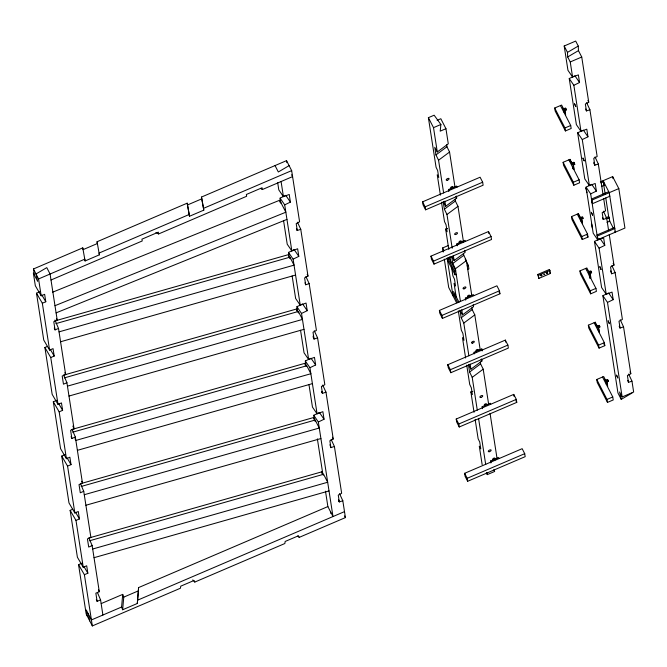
<?xml version="1.0" encoding="UTF-8"?>
<svg xmlns="http://www.w3.org/2000/svg" width="667" height="667" viewBox="0 0 667 667"><rect width="100%" height="100%" fill="white"/><g stroke="black" fill="none" stroke-linecap="round" stroke-linejoin="round"><path stroke-width="1" d="M101.226 603.577L122.711 594.38L121.594 607.028L122.645 609.763L137.31 603.485L138.544 587.602L327.872 506.57L325.488 491.187M138.486 589.228L138.544 587.602M457.529 245.123L457.879 244.622M543.947 274.654L544.839 274.195L543.972 274.696M122.645 609.763L123.754 597.123L122.711 594.38M137.31 603.485L138.428 590.845L123.754 597.123M440.387 195.114L437.235 174.779L438.728 177.464L437.652 170.544L436.068 167.25L428.389 117.675L434.142 115.208L440.895 124.487L440.195 131.166L445.948 128.706L440.82 118.734L437.127 120.31M584.192 160.822L582.916 157.971L584.15 160.864M592.613 215.116L591.329 212.264L592.563 215.158M601.025 269.41L599.791 266.558L600.975 269.451M608.137 320.919L609.388 323.745L608.204 320.844M616.55 375.213L617.8 378.039L616.6 375.129M540.904 275.137L541.529 274.762M541.12 275.813L541.879 275.429M541.587 274.862L540.845 275.254M541.912 275.579L541.17 275.913M546.531 272.678L547.282 272.294M546.873 273.345L547.632 272.961M547.324 272.453L546.598 272.795L547.098 272.478M547.674 273.086L546.94 273.462M575.771 106.57L574.495 103.693L575.738 106.578M474.579 353.318L474.404 353.843M443.638 192.963L438.561 160.205L435.951 154.919L434.767 147.29L437.285 151.968L448.282 143.805L445.948 128.706M435.951 154.919L446.948 146.748L446.657 144.839M438.561 160.205L449.558 152.034L446.948 146.748M452.201 248.274L446.973 214.491L444.364 209.205L443.18 201.592L445.698 206.27L456.695 198.107L456.378 196.056M444.364 209.205L455.361 201.034L455.069 199.133M446.973 214.491L457.971 206.32L455.361 201.034M452.009 256.653L454.11 260.555L465.107 252.384L464.791 250.342M460.463 301.559L455.386 268.793L452.776 263.498L463.773 255.336L463.482 253.427M455.386 268.793L466.383 260.622L463.773 255.336M468.876 355.853L463.79 323.061L461.18 317.775L460.005 310.188L462.523 314.874L473.528 306.703L473.211 304.661M461.189 317.767L472.186 309.605L471.894 307.712M463.79 323.061L474.796 314.891L472.186 309.605M477.289 410.172L472.203 377.347L469.593 372.061L468.417 364.49L470.935 369.176L481.941 361.005L481.624 358.954M469.593 372.061L480.599 363.89L480.298 361.998M472.203 377.347L483.2 369.176L480.599 363.89M289.103 165.633L278.322 171.978L275.037 165.574M572.578 77.047L570.235 61.948L567.675 56.962L567.475 52.393L578.256 46.056L575.688 41.071L564.19 45.998L567.959 70.318L572.578 77.047L578.381 74.887L579.556 82.516L573.853 85.284L580.99 131.349L586.793 129.19L587.969 136.802L582.266 139.57L589.403 185.634L595.197 183.475L596.381 191.104L590.679 193.872L597.815 239.953L603.618 237.794L604.794 245.373L599.083 248.141L606.228 294.255L612.031 292.096L613.206 299.658L607.495 302.418L622.144 396.965L633.65 392.038L631.966 381.165L628.656 374.045M567.675 56.962L578.456 50.625L578.256 46.056M607.762 293.33L602.876 295.698L617.95 392.971L621.235 399.375L632.016 393.038M297.449 222.203L300.759 229.331L308.004 276.113L304.602 277.889L305.669 284.776L309.171 283.608L305.861 276.48M322.686 385.051L325.988 392.171L333.25 439.011L329.84 440.787L330.907 447.632L334.4 446.456L331.099 439.336M578.456 50.625L581.741 57.029L588.744 102.226L585.343 104.002L586.41 110.93L589.911 109.747L586.601 102.626M609.254 234.601L613.99 265.132L610.555 266.925L611.614 273.787L615.141 272.595L611.839 265.474M620.252 319.76L623.553 326.88L630.815 373.737L627.405 375.513L628.464 382.341L631.966 381.165M280.874 203.252L280.082 198.132L285.784 195.373L290.403 202.101L284.701 204.861L291.838 250.925L297.64 248.766L298.816 256.378L293.113 259.146L300.25 305.211L306.053 303.051L307.229 310.68L301.526 313.448L308.663 359.53L314.465 357.37L315.641 364.957L309.938 367.717L317.083 413.832L322.878 411.672L324.054 419.243L318.342 422.003L332.991 516.541L327.872 506.57M580.99 131.349L576.371 124.621L569.234 78.556L574.937 75.796L579.556 82.516M289.286 257.537L288.494 252.418L294.197 249.658M589.403 185.634L584.784 178.906L577.639 132.841L582.533 130.474M297.699 311.839L296.907 306.72L302.61 303.952L307.229 310.68M597.815 239.953L593.196 233.225L586.06 187.144L591.762 184.375L596.381 191.104M306.103 366.116L305.311 360.989L310.205 358.621M606.228 294.255L601.609 287.527L594.464 241.412L599.358 239.044M314.516 420.402L313.723 415.274L319.426 412.514L324.054 419.243M34.376 274.962L33.45 268.976L82.766 247.866L85.093 260.955L99.383 254.836L99.108 253.043L189.22 214.474L187.177 203.177L97.065 241.746L97.34 243.547L83.05 249.658L82.766 247.866M187.177 203.177L189.495 216.266L203.785 210.147L201.467 197.065L286.535 160.647L291.662 170.619L299.591 221.803L296.19 223.578L297.265 230.507L300.759 229.331M187.452 204.977L201.742 198.858M339.503 493.622L342.813 500.742L345.423 517.6L299.216 537.377L298.357 535.818L285.159 541.462L284.859 543.522L194.822 582.058L193.964 580.515L180.749 586.168L180.44 588.219L92.338 625.929L84.401 574.704L87.852 573.228L86.693 565.791L83.242 567.267L75.988 520.41L79.44 518.934L78.281 511.497L74.837 512.973L67.575 466.116L71.027 464.641L69.868 457.203L66.425 458.688L59.163 411.822L62.615 410.347L61.464 402.918L58.012 404.394L50.75 357.529L54.202 356.053L53.052 348.624L49.6 350.1L42.338 303.235L45.79 301.759L44.639 294.33L41.187 295.806L38.569 278.948L84.809 259.155L85.093 260.955M203.785 210.147L203.51 208.354L291.662 170.619M51 280.007L142.229 240.962L141.946 239.17L158.337 232.158L158.613 233.95L246.632 196.273L246.356 194.481L262.056 187.76L262.339 189.553L292.588 176.605L291.654 174.779M570.235 61.948L581.741 57.029M49.6 350.1L43.747 340.053L36.485 293.197L39.937 291.721M437.285 151.968L433.517 127.647L440.895 124.487M41.187 295.806L35.334 285.768L33.35 272.97L37.669 281.366L36.01 273.962L46.79 267.625L50.075 274.029L57.237 320.26L53.785 321.736L55.053 329.898L58.504 328.422L54.927 320.027M560.455 105.553L570.71 125.496L571.169 128.489L565.416 130.949L555.169 111.005L554.702 108.012L561.606 105.061L565.199 112.039L565.658 115.032M564.049 112.531L565.199 112.039M58.012 404.394L52.159 394.347L44.897 347.49L47.482 346.381M565.416 130.949L564.957 127.956L570.71 125.496M448.833 191.521L448.524 189.52L456.57 186.076L457.087 187.077M422.578 201.843L480.098 177.222L482.658 182.208L483.116 185.201L425.596 209.822L423.036 204.836L422.578 201.843L425.137 206.828L425.596 209.822M425.137 206.828L482.658 182.208M58.504 328.422L65.649 374.554L62.198 376.03L63.465 384.192L66.917 382.716L63.74 375.254M568.868 159.847L579.114 179.79L579.581 182.783L573.828 185.243L563.582 165.299L563.115 162.306L570.018 159.355L573.603 166.333L574.07 169.326L573.17 167.575M573.603 166.333L572.453 166.825L572.761 168.818M66.425 458.688L60.572 448.641L53.31 401.784L56.762 400.3M573.828 185.243L573.37 182.249L579.114 179.79M443.213 252.034L442.588 247.982L448.107 245.614M600.375 181.874L612.665 176.613L618.818 188.578L624.937 228.064L598.116 239.545L597.599 238.544M457.237 245.815L456.928 243.822L464.982 240.37L465.499 241.371M600.892 182.866L603.61 181.699L604.169 185.293L601.442 186.46M430.982 256.145L488.502 231.524L491.062 236.51L491.529 239.495L434.009 264.115L431.449 259.13L430.982 256.145L433.542 261.13L434.009 264.115M433.542 261.13L491.062 236.51M448.558 259.371L447.407 259.863L455.094 274.821L456.245 274.329M608.738 191.671L591.479 199.058L592.554 203.643L609.805 196.265L609.296 195.264M591.996 200.058L618.818 188.578M66.917 382.716L74.062 428.839L70.61 430.323L71.878 438.486L75.329 437.01L72.153 429.548M577.28 214.14L587.535 234.084L587.994 237.077L582.241 239.536L571.994 219.593L571.527 216.6L578.431 213.648L582.016 220.627L582.483 223.62M455.094 274.821L454.535 271.227L455.686 270.735L448.899 257.537M467.192 265.816L468.342 265.324L465.174 259.163M467.742 269.401L468.893 268.909L468.342 265.324M580.874 221.119L582.016 220.627M605.936 217.767L608.663 216.6L609.179 217.6L609.73 221.186L607.003 222.353M606.453 218.768L609.179 217.6M74.837 512.973L68.984 502.935L61.723 456.078L65.174 454.594M582.241 239.536L581.782 236.543L587.535 234.084M455.728 294.572L452.968 295.756L447.123 258.071M597.557 235.951L614.816 228.564L614.299 227.572L597.04 234.951L598.116 239.545M465.658 300.1L465.349 298.107L473.395 294.664L473.912 295.656M439.395 310.43L496.915 285.81L499.483 290.795L499.942 293.788L442.421 318.409L439.861 313.423L439.395 310.43L441.963 315.416L442.421 318.409M441.963 315.416L499.483 290.795M537.902 274.412L549.408 269.485L549.916 270.485L550.383 273.47L538.878 278.397L537.902 274.412L538.878 278.397M538.419 275.404L549.916 270.485M75.329 437.01L82.475 483.133L79.023 484.609L80.29 492.78L83.742 491.304L80.565 483.842M585.693 268.434L595.948 288.377L596.406 291.362L590.654 293.83L580.407 273.887L579.94 270.894L586.843 267.942L590.428 274.921L590.895 277.914L589.745 278.406M590.428 274.921L589.278 275.413L589.595 277.405M83.242 567.267L77.397 557.228L70.135 510.363L72.72 509.263M590.654 293.83L590.195 290.837L595.948 288.377M482.324 349.95L481.807 348.958L473.753 352.401L474.27 353.402M447.807 364.724L505.328 340.103L507.895 345.089L508.354 348.082L450.834 372.703L448.274 367.717L447.807 364.724L450.375 369.71L450.834 372.703M450.375 369.71L507.895 345.089M594.105 322.728L604.352 342.671L604.819 345.656L599.066 348.124L588.819 328.181L588.352 325.188L595.256 322.228L598.841 329.215L599.308 332.199L598.407 330.457M88.978 538.136L92.154 545.598L88.703 547.073L87.435 538.903L90.887 537.427L83.742 491.304M597.69 329.706L598.841 329.215M92.338 625.929L86.185 613.965L78.548 564.657L81.999 563.181M599.066 348.124L598.607 345.131L604.352 342.671M482.483 408.688L482.166 406.695L490.22 403.243L490.737 404.244M456.22 419.018L513.74 394.397L516.308 399.383L516.767 402.376L459.246 426.997L456.687 422.011L456.22 419.018L458.788 424.004L459.246 426.997M458.788 424.004L516.308 399.383M92.154 545.598L99.3 591.721L95.848 593.196L97.115 601.367L100.567 599.891L97.39 592.421M602.518 377.013L612.765 396.957L613.231 399.95L607.479 402.409L597.232 382.466L596.765 379.481L603.668 376.522L607.253 383.508L607.72 386.493M606.103 384L607.253 383.508M121.594 607.028L91.404 619.943L86.285 609.971L87.21 615.958M137.435 600.25L344.497 511.622M607.479 402.409L607.02 399.425L612.765 396.957M490.887 462.981L490.578 460.989L498.633 457.537L499.149 458.537M464.632 473.312L522.153 448.691L524.721 453.677L525.179 456.662L467.659 481.282L465.099 476.296L464.632 473.312L467.2 478.297L467.659 481.282M467.2 478.297L524.721 453.677M486.343 472.811L487.277 474.621L494.664 471.461L493.805 469.701M52.701 292.163L279.69 200.242L285.843 212.206L54.986 305.694M56.095 312.873L286.952 219.393M277.697 182.766L278.806 189.903L283.425 196.632L289.228 194.472L290.403 202.101M325.988 392.171L322.461 393.363L321.636 391.579M623.553 326.88L620.06 328.056L619.226 326.271M342.813 500.742L339.311 501.926L338.486 500.142M595.014 156.903L598.324 164.024L594.822 165.199L593.989 163.407M602.551 217.534L603.226 219.476L606.728 218.309L603.427 211.189M314.274 330.765L317.584 337.886L314.082 339.061L313.248 337.277M55.128 320.869L288.136 254.736L290.187 258.721L289.945 257.179L55.936 323.595M59.038 331.858L294.047 265.149L289.945 257.179M60.572 341.762L295.581 275.054M63.54 375.154L296.54 309.013L298.182 312.206M64.349 377.881L298.357 311.456L302.451 319.435L67.45 386.143M68.984 396.048L303.985 329.34M71.953 429.448L304.952 363.307L306.595 366.5M72.761 432.174L306.77 365.749L310.864 373.728L75.863 440.437L74.946 438.661M77.397 450.333L312.398 383.633M80.365 483.742L313.365 417.6L315.416 421.594L315.174 420.043L81.174 486.468M84.275 494.722L319.276 428.022L315.174 420.043M85.901 505.252L320.91 438.544M88.778 538.036L321.769 471.836L323.412 475.021M89.586 540.762L323.578 474.27L327.68 482.249L92.688 549.016M94.03 557.687L329.023 490.912M448.799 249.4L445.648 229.056L447.607 228.498M474.037 412.281L470.877 391.904L472.836 391.354M155.936 232.491L158.613 233.95M260.589 188.428L262.339 189.553M564.607 111.764L565.266 113.29M565.174 113.273L564.607 112.048M573.62 167.6L573.312 167.084M578.873 215.358L579.139 215.783M581.432 220.343L581.899 221.702M606.67 383.225L607.137 384.584M587.302 269.668L587.727 270.46M297.849 535.934L299.216 537.377M192.771 579.898L194.822 582.058M562.614 108.287L562.614 107.904M579.965 217.267L580.59 218.392M589.32 274.229L589.294 273.42M569.234 78.556L573.853 85.284M583.358 130.09L587.969 136.802M577.639 132.841L582.266 139.57M586.06 187.144L590.679 193.872M600.175 238.653L604.794 245.373M594.464 241.412L599.083 248.141M608.579 292.93L613.206 299.658M602.876 295.698L607.495 302.418M280.082 198.132L284.701 204.861M294.205 249.666L298.816 256.378M291.838 250.925L287.219 244.205L283.567 220.66M288.494 252.418L293.113 259.146M300.25 305.211L295.631 298.483L292.138 275.963M296.907 306.72L301.526 313.448M311.022 358.229L315.641 364.957M308.663 359.53L304.044 352.801L300.55 330.273M305.311 360.989L309.938 367.717M317.083 413.832L312.456 407.103L308.963 384.559M313.723 415.274L318.342 422.003M605.294 380.273L605.761 381.132M563.29 108.896L563.698 109.671M589.97 274.796L590.503 276.163L589.97 275.279M41.888 295.064L45.79 301.759M36.485 293.197L42.338 303.235M50.3 349.358L54.202 356.053M44.897 347.49L50.75 357.529M58.713 403.652L62.615 410.347M53.31 401.784L59.163 411.822M67.125 457.946L71.027 464.641M61.723 456.078L67.575 466.116M75.538 512.239L79.44 518.934M70.135 510.363L75.988 520.41M83.95 566.533L87.852 573.228M78.548 564.657L84.401 574.704M570.919 162.423L570.627 161.823M581.841 219.101C583.041 220.744 580.949 215.558 581.024 217.15M570.627 161.306L571.094 162.423M445.648 229.056L447.14 231.741L446.073 224.854L444.489 221.561L441.487 202.234M470.877 391.904L472.369 394.597L471.311 387.752L469.726 384.459L466.725 365.116M564.957 110.414C566.425 112.49 563.673 106.211 564.315 108.921M588.636 271.961L589.186 273.128M598.607 327.58C599.975 329.64 597.64 323.845 597.882 325.838M607.02 381.874C608.479 383.942 605.753 377.689 606.37 380.382M455.861 196.54L456.695 198.107M481.099 359.446L481.941 361.005M573.312 164.591C574.821 166.992 572.286 160.722 572.678 163.082M591.154 271.978L591.646 273.045L590.712 270.835L591.07 272.119M590.137 273.178C591.696 275.596 588.978 269.118 589.545 271.794M597.165 326.471L596.657 326.046M564.19 45.998L567.475 52.393M603.66 184.292L604.169 185.293M554.702 108.012L564.957 127.956M609.221 220.193L613.473 228.473M614.857 231.157L615.366 232.158L609.254 192.671L603.101 180.707L605.144 193.864M586.36 189.086L585.843 188.094L586.91 192.68M592.038 202.651L592.554 203.643M563.115 162.306L573.37 182.249M591.921 224.987L591.404 223.987L592.479 228.573M587.06 235.259L587.994 237.077M571.527 216.6L581.782 236.543M579.94 270.894L590.195 290.837M603.885 343.847L604.819 345.656M588.352 325.188L598.607 345.131M622.144 396.965L619.585 391.979L621.235 399.375M549.875 272.478L550.383 273.47M596.765 379.481L607.02 399.425M428.389 117.675L433.517 127.647M448.524 189.52L449.033 190.52M499.091 292.129L499.942 293.788M456.928 243.822L457.445 244.814M442.588 247.982L444.005 250.742M447.749 258.029L454.535 271.227M465.349 298.107L465.858 299.108M515.916 400.709L516.767 402.376M458.988 302.234L453.56 291.671L452.409 292.171L457.837 302.726M456.587 302.793L448.708 287.469L444.314 259.121M482.166 406.695L482.683 407.687M490.578 460.989L491.095 461.981M344.572 515.941L345.423 517.6M33.45 268.976L38.569 278.948M573.287 166.475L573.678 167.584M595.964 324.37L596.29 325.171M565.933 109.446L566.408 110.163L566.083 108.996M607.996 380.915C609.446 383.208 606.753 377.297 607.804 380.482M597.282 326.705L597.757 327.856M587.919 100.442L588.744 102.226M613.156 263.348L613.99 265.132M629.99 371.953L630.815 373.737M296.431 228.706L297.265 230.507L296.582 228.556M307.179 274.329L308.004 276.113M332.424 437.227L333.25 439.011M598.599 329.515L598.916 330.457M582.616 217.717C584.05 220.727 582.224 215.274 582.366 217.067M56.445 318.392L57.237 320.26M54.26 328.039L55.053 329.898M64.857 372.686L65.649 374.554M72.87 426.046L74.062 428.839M71.086 436.618L71.878 438.486M81.682 481.274L82.475 483.133M98.508 589.853L99.3 591.721M96.323 599.5L97.115 601.367M565.975 109.071L565.499 107.971L565.741 109.021M572.294 164.39L571.402 163.09M580.649 218.543L581.082 219.81M579.289 216.108L579.531 216.892M587.452 270.41L587.31 270.035M581.607 221.102L581.382 220.393M605.944 381.566L606.278 382.499M563.948 110.255L564.215 111.039M599.299 325.963C600.975 329.69 598.916 323.578 599.258 325.855M606.77 383.808L606.662 383.467M604.635 379.265L604.769 379.765M585.734 108.979L586.41 110.93M593.805 162.273L594.814 165.183L593.755 158.312L597.157 156.528L589.911 109.747M610.597 270.869L611.614 273.787M619.376 326.121L620.06 328.056L618.993 321.211L622.403 319.435L615.141 272.595M627.789 380.407L628.464 382.341M304.986 282.825L305.661 284.767M313.065 336.143L314.074 339.053L313.015 332.191L316.425 330.407L309.171 283.608M321.786 391.421L322.461 393.363L321.402 386.501L324.837 384.709L317.584 337.886M329.89 444.731L330.907 447.632M338.636 499.983L339.311 501.926L338.252 495.089L341.662 493.313L334.4 446.456M330.432 511.556L330.849 513.407M88.119 613.548L89.77 620.944M201.467 197.065L203.51 208.354M97.065 241.746L99.383 254.836M612.665 176.613L612.981 178.639M605.769 197.916L608.938 218.392M598.324 164.024L603.051 194.556M603.685 198.624L605.569 210.83L602.168 212.615L603.235 219.485M606.728 218.309L608.621 230.524M570.018 159.355L570.327 161.347M578.431 213.648L578.739 215.641M595.256 322.228L595.564 324.229M549.408 269.485L549.716 271.477M488.502 231.524L488.811 233.517M505.328 340.103L505.636 342.096M513.74 394.397L514.049 396.39M481.807 348.958L482.116 350.95M449.558 152.034L454.952 186.843M457.971 206.32L463.523 242.154M466.383 260.622L471.777 295.439M474.796 314.891L480.19 349.733M483.2 369.176L488.619 404.11M490.053 413.365L497.057 458.579M444.906 201.151L445.698 206.27M453.318 255.436L454.11 260.555M461.731 309.755L462.523 314.874M470.143 364.049L470.935 369.176M478.564 418.376L485.709 464.54M486.968 472.628L487.277 474.621M451.742 256.828L452.776 263.498M449.9 256.528L450.85 262.631M451.476 266.7L452.901 275.855L454.485 279.156L455.544 286.026L454.06 283.333L456.261 297.59M458.312 310.822L461.314 330.157L462.906 333.475L463.974 340.337L462.464 337.619L465.624 357.987M475.137 419.41L478.139 438.761L479.723 442.054L480.782 448.883L479.29 446.19L482.149 464.649M286.535 160.647L286.852 162.673M281.082 181.524L283.425 196.632M298.357 311.456L298.591 313.006M317.375 438.869L322.945 474.771M279.69 200.242L279.998 202.243M296.54 309.013L296.848 310.964M304.952 363.307L305.261 365.258M321.769 471.836L322.086 473.87M189.22 214.474L189.495 216.266M100.567 599.891L102.91 615.024M476.563 350.9A1.201 0.55 -27.2 0 1 476.013 350.283A1.201 0.55 -27.2 0 1 477.547 349.441A1.201 0.55 -27.2 0 1 477.897 350.175M476.08 351.859A1.576 0.725 -27.2 0 1 477.255 350.483A1.576 0.725 -27.2 0 1 478.923 350.492M484.692 405.202A1.201 0.55 -27.2 0 1 484.567 404.402A1.201 0.55 -27.2 0 1 486.11 403.735A1.201 0.55 -27.2 0 1 486.235 404.544M484.567 406.27A1.576 0.725 -27.2 0 1 485.409 404.919A1.576 0.725 -27.2 0 1 487.269 404.669M493.288 459.496A1.201 0.55 -27.2 0 1 492.913 458.771A1.201 0.55 -27.2 0 1 494.522 458.029A1.201 0.55 -27.2 0 1 494.572 458.913M492.98 460.555A1.576 0.725 -27.2 0 1 494.08 459.071A1.576 0.725 -27.2 0 1 495.773 459.213M494.989 459.913A1.576 0.725 -27.2 0 1 495.264 459.838M467.867 296.615A1.201 0.55 -27.2 0 1 467.767 295.789A1.201 0.55 -27.2 0 1 469.343 295.164A1.201 0.55 -27.2 0 1 469.335 296.031M467.867 297.774A1.576 0.725 -27.2 0 1 468.834 296.198A1.576 0.725 -27.2 0 1 470.502 296.498M459.947 242.271A1.201 0.55 -27.2 0 1 459.171 241.721A1.201 0.55 -27.2 0 1 460.847 240.862A1.201 0.55 -27.2 0 1 460.839 241.813M459.229 243.138A1.576 0.725 -27.2 0 1 460.422 241.904A1.576 0.725 -27.2 0 1 462.023 241.796M451.234 188.036A1.201 0.55 -27.2 0 1 450.834 187.327A1.201 0.55 -27.2 0 1 452.409 186.568A1.201 0.55 -27.2 0 1 452.593 187.369M450.917 189.095A1.576 0.725 -27.2 0 1 452.018 187.61A1.576 0.725 -27.2 0 1 453.71 187.752M452.926 188.444A1.576 0.725 -27.2 0 1 453.201 188.369M573.853 162.289L574.821 164.457L573.87 162.248M447.224 180.248A1.576 0.725 -27.2 0 0 449.058 178.606A1.576 0.725 -27.2 0 0 446.673 179.115A1.576 0.725 -27.2 0 0 447.224 180.248M455.636 234.542A1.576 0.725 -27.2 0 0 457.47 232.9A1.576 0.725 -27.2 0 0 455.086 233.408A1.576 0.725 -27.2 0 0 455.636 234.542M464.057 288.828A1.576 0.725 -27.2 0 0 465.891 287.194A1.576 0.725 -27.2 0 0 463.498 287.702A1.576 0.725 -27.2 0 0 464.057 288.828M472.461 343.121A1.576 0.725 -27.2 0 0 474.295 341.487A1.576 0.725 -27.2 0 0 471.911 341.996A1.576 0.725 -27.2 0 0 472.461 343.121M480.874 397.415A1.576 0.725 -27.2 0 0 482.708 395.781A1.576 0.725 -27.2 0 0 480.323 396.29A1.576 0.725 -27.2 0 0 480.874 397.415M489.286 451.709A1.576 0.725 -27.2 0 0 491.12 450.075A1.576 0.725 -27.2 0 0 488.736 450.584A1.576 0.725 -27.2 0 0 489.286 451.709"/></g></svg>
